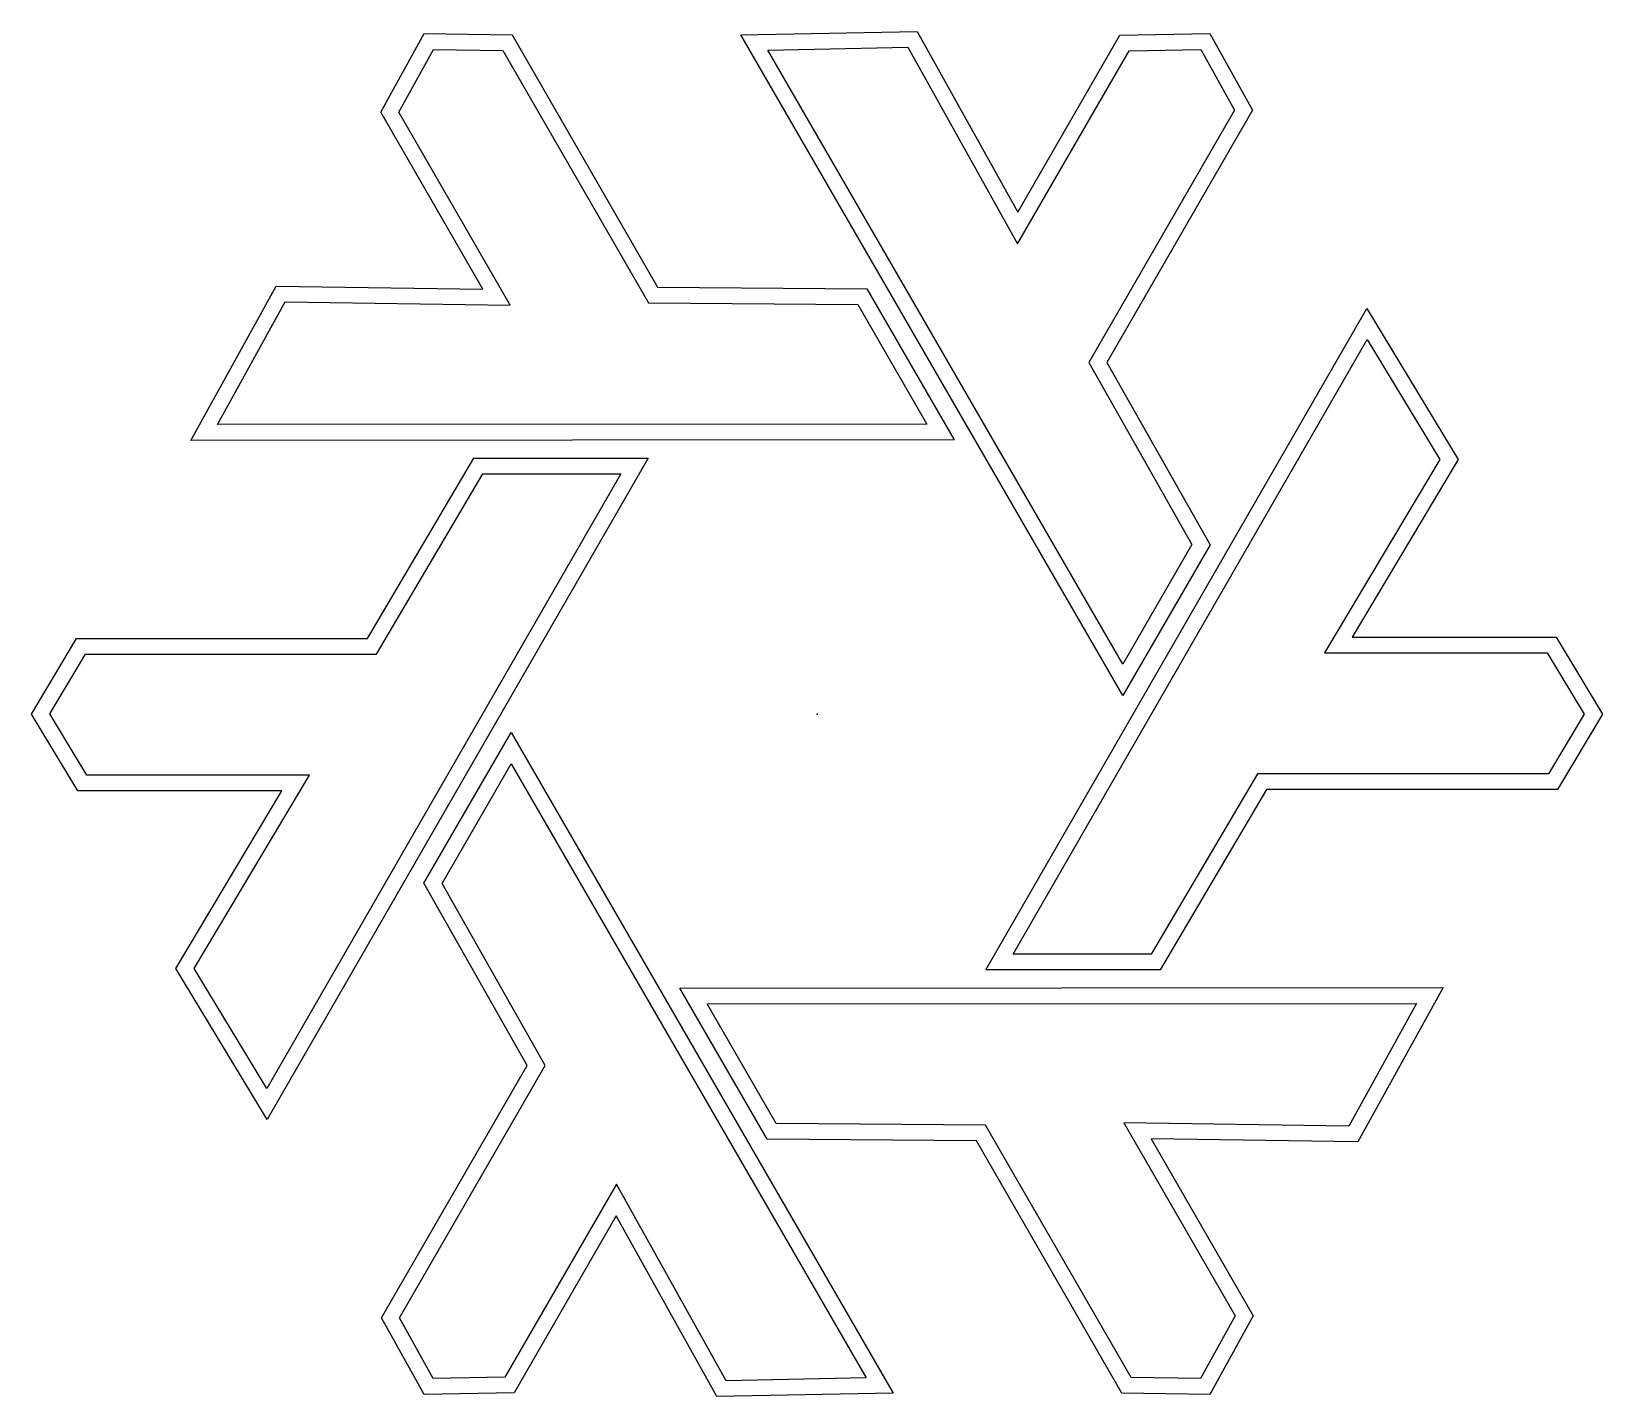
# Model space of a CAD drawing. Header units: millimetres. Extents: x -250 to 250, y -217 to 217.
import ezdxf

# ---------------------------------------------------------------- set-up
doc = ezdxf.new("R2010")
doc.units = ezdxf.units.MM
doc.layers.get('0').update_dxf_attribs({"linetype": 'CONTINUOUS'})

msp = doc.modelspace()

# ---------------------------------------------------------------- linework, layer by layer
for points in [[(-138.81, 191.44), (-125, 216.51), (-97.05, 216.1), (-50.72, 135.84), (15.9, 135.27), (43.61, 87.27), (-199.22, 87.05), (-172.15, 136.17), (-106.35, 135.21)], [(96.39, 215.94), (125, 216.51), (138.62, 192.1), (92.28, 111.84), (125.09, 53.86), (97.38, 5.86), (-24.22, 216.05), (31.85, 217.17), (63.92, 159.71)], [(-169.22, 131.13), (-97.61, 130.09), (-133.07, 191.5), (-122.07, 211.46), (-99.96, 211.14), (-53.62, 130.87), (13, 130.29), (34.96, 92.26), (-190.75, 92.06)], [(28.95, 212.11), (63.85, 149.58), (99.31, 210.99), (122.1, 211.45), (132.87, 192.14), (86.53, 111.87), (119.33, 53.89), (97.38, 15.86), (-15.65, 211.22)], [(235.2, 24.49), (250, 0), (235.67, -24), (143, -24), (109.19, -81.4), (53.77, -81.4), (175, 129), (204, 81), (170.27, 24.49)], [(198.17, 80.98), (161.47, 19.49), (232.38, 19.49), (244.17, -0.02), (232.84, -19), (140.14, -19), (106.34, -76.4), (62.42, -76.4), (175.1, 119.16)], [(-53.77, 81.4), (-175, -129), (-204, -81), (-170.27, -24.49), (-235.2, -24.49), (-250, 0), (-235.67, 24), (-143, 24), (-109.19, 81.4)], [(-198.17, -80.98), (-161.47, -19.49), (-232.38, -19.49), (-244.17, 0.02), (-232.84, 19), (-140.14, 19), (-106.34, 76.4), (-62.42, 76.4), (-175.1, -119.16)], [(-96.39, -215.94), (-125, -216.51), (-138.62, -192.1), (-92.28, -111.84), (-125.09, -53.86), (-97.38, -5.86), (24.22, -216.05), (-31.85, -217.17), (-63.92, -159.71)], [(-28.95, -212.11), (-63.85, -149.58), (-99.31, -210.99), (-122.1, -211.45), (-132.87, -192.14), (-86.53, -111.87), (-119.33, -53.89), (-97.38, -15.86), (15.65, -211.22)], [(138.81, -191.44), (125, -216.51), (97.05, -216.1), (50.72, -135.84), (-15.9, -135.27), (-43.61, -87.27), (199.22, -87.05), (172.15, -136.17), (106.35, -135.21)], [(169.22, -131.13), (97.61, -130.09), (133.07, -191.5), (122.07, -211.46), (99.96, -211.14), (53.62, -130.87), (-13, -130.29), (-34.96, -92.26), (190.75, -92.06)]]:
    msp.add_lwpolyline(points, close=True)
msp.add_point((0, 0))

doc.saveas('drawing.dxf')
